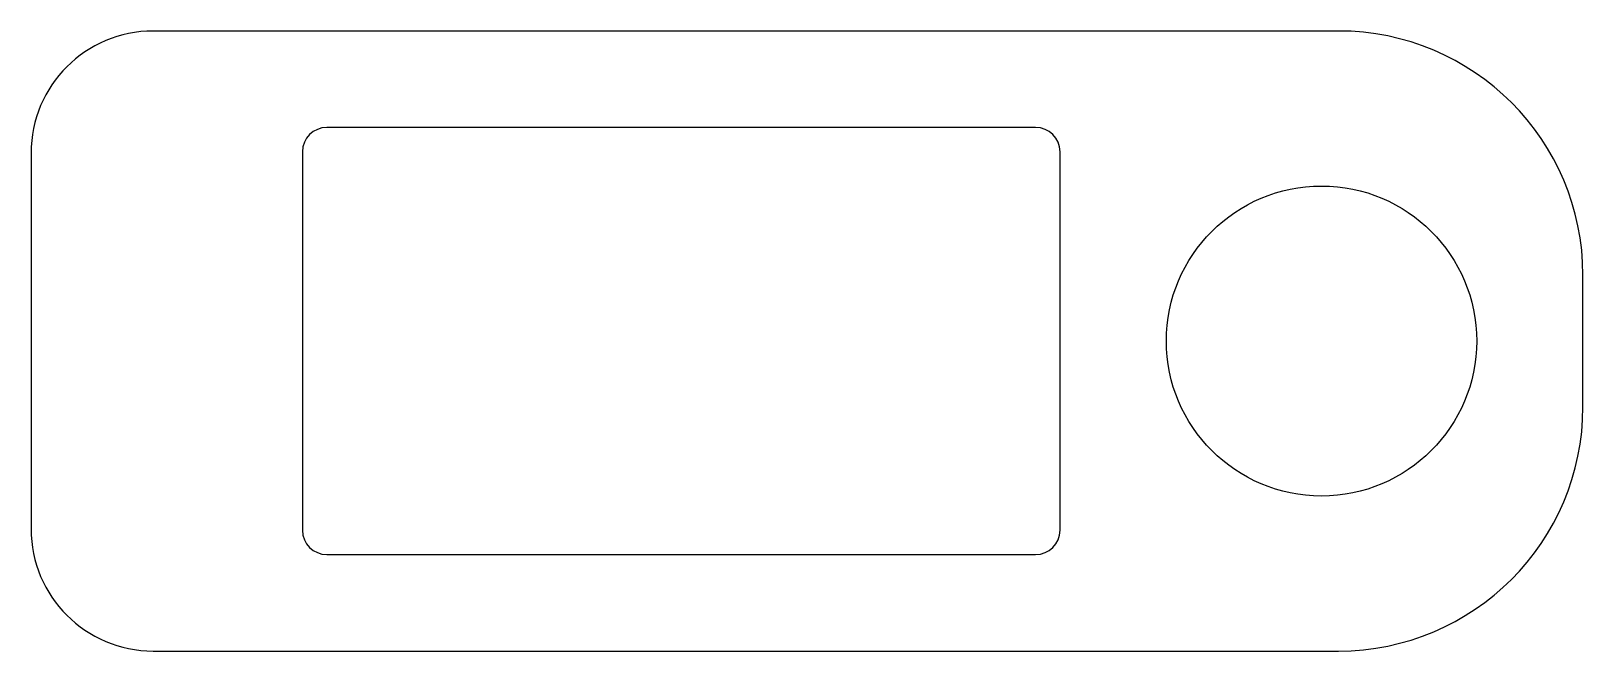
# Model space of a CAD drawing. Header units: millimetres. Extents: x 0 to 0.0635, y 0 to 0.0254.
import ezdxf

# ---------------------------------------------------------------- set-up
doc = ezdxf.new("R2010")
doc.units = ezdxf.units.MM

msp = doc.modelspace()

# ---------------------------------------------------------------- linework, layer by layer
at = {"color": 7, "linetype": 'Continuous', "lineweight": 25}
for p, q in [((0.0535, 0.0254), (0.005, 0.0254)), ((0.041106, 0.02145), (0.012106, 0.02145)), ((0, 0.0204), (0, 0.005)), ((0.011106, 0.02045), (0.011106, 0.00495)), ((0.042106, 0.00495), (0.042106, 0.02045)), ((0.0635, 0.01), (0.0635, 0.0154)), ((0.012106, 0.00395), (0.041106, 0.00395)), ((0.005, 0), (0.0535, 0))]:
    msp.add_line(p, q, dxfattribs=at)
msp.add_circle((0.052803, 0.0127), 0.00635, dxfattribs=at)
for centre, radius, start, end in [((0.005, 0.0204), 0.005, 90, 180), ((0.0535, 0.0154), 0.01, 0, 90), ((0.012106, 0.02045), 0.001, 90, 180), ((0.041106, 0.02045), 0.001, 0, 90), ((0.0535, 0.01), 0.01, 270, 0), ((0.005, 0.005), 0.005, 180, 270), ((0.012106, 0.00495), 0.001, 180, 270), ((0.041106, 0.00495), 0.001, 270, 0)]:
    msp.add_arc(centre, radius, start, end, dxfattribs=at)

doc.saveas('drawing.dxf')
